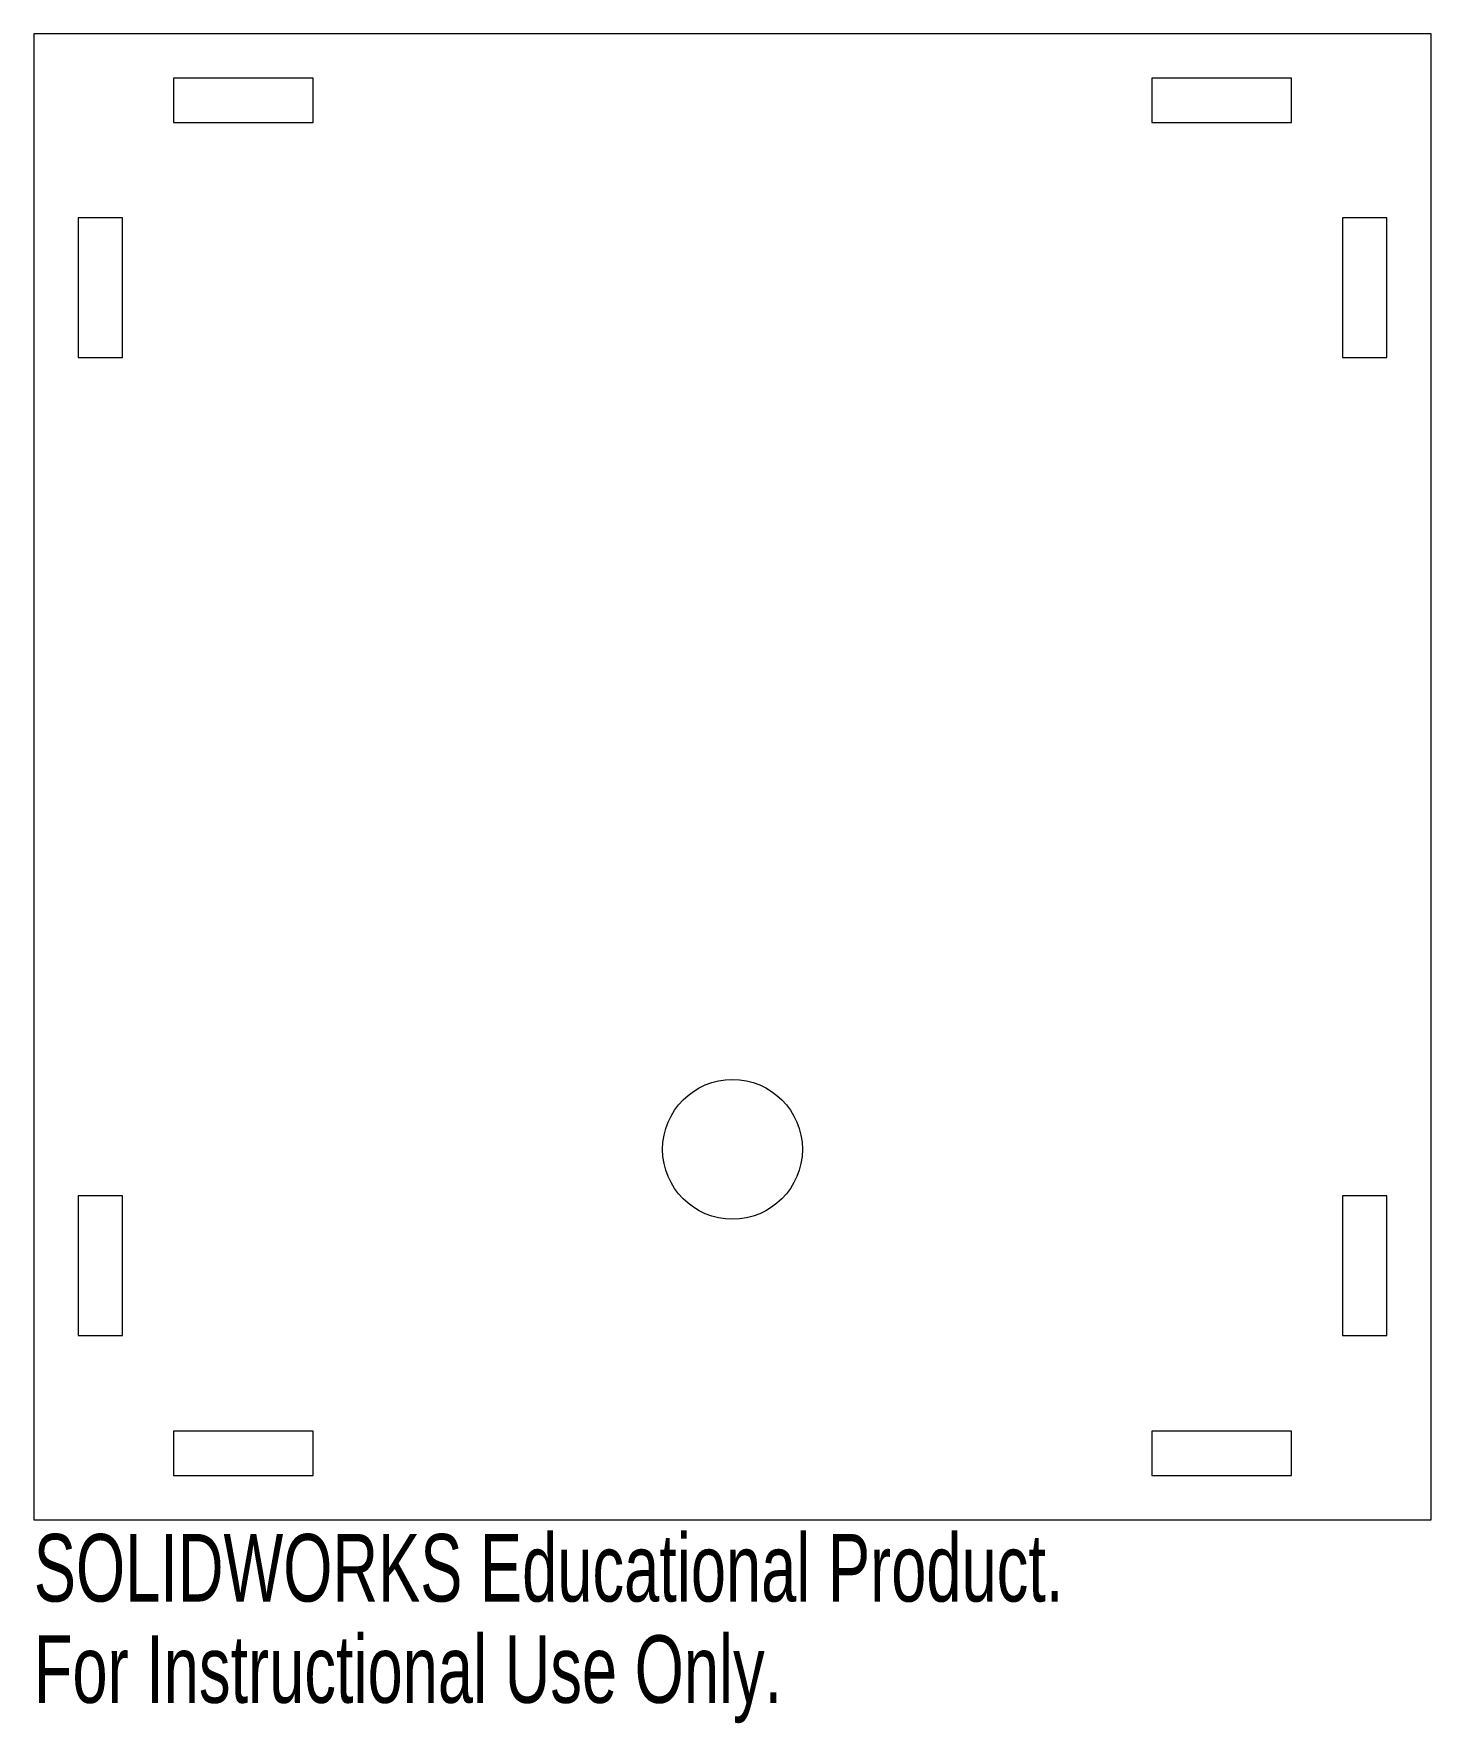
# Model space of a CAD drawing. Header units: millimetres. Extents: x 0 to 100, y -15 to 106.
import ezdxf

# ---------------------------------------------------------------- set-up
doc = ezdxf.new("R2010")
doc.units = ezdxf.units.MM
doc.styles.add('SLDTEXTSTYLE0', font='TXT', dxfattribs={"width": 0.7})

msp = doc.modelspace()

# ---------------------------------------------------------------- linework, layer by layer
at = {"color": 7, "linetype": 'Continuous', "lineweight": 15}
for p, q in [((0, 106.35), (0, 0)), ((100, 106.35), (0, 106.35)), ((100, 0), (100, 106.35)), ((10, 103.175), (10, 100)), ((20, 103.175), (10, 103.175)), ((20, 100), (20, 103.175)), ((90, 103.175), (80, 103.175)), ((80, 103.175), (80, 100)), ((90, 100), (90, 103.175)), ((10, 100), (20, 100)), ((80, 100), (90, 100)), ((3.175, 93.175), (3.175, 83.175)), ((6.35, 93.175), (3.175, 93.175)), ((6.35, 83.175), (6.35, 93.175)), ((93.65, 93.175), (93.65, 83.175)), ((96.825, 93.175), (93.65, 93.175)), ((96.825, 83.175), (96.825, 93.175)), ((3.175, 83.175), (6.35, 83.175)), ((93.65, 83.175), (96.825, 83.175)), ((6.35, 23.175), (3.175, 23.175)), ((3.175, 23.175), (3.175, 13.175)), ((6.35, 13.175), (6.35, 23.175)), ((93.65, 23.175), (93.65, 13.175)), ((96.825, 23.175), (93.65, 23.175)), ((96.825, 13.175), (96.825, 23.175)), ((3.175, 13.175), (6.35, 13.175)), ((93.65, 13.175), (96.825, 13.175)), ((10, 6.35), (10, 3.175)), ((20, 6.35), (10, 6.35)), ((20, 3.175), (20, 6.35)), ((80, 6.35), (80, 3.175)), ((90, 6.35), (80, 6.35)), ((90, 3.175), (90, 6.35)), ((10, 3.175), (20, 3.175)), ((80, 3.175), (90, 3.175)), ((0, 0), (100, 0))]:
    msp.add_line(p, q, dxfattribs=at)
msp.add_circle((50, 26.509), 5, dxfattribs=at)

# ---------------------------------------------------------------- texts
at = {"color": 7, "linetype": 'Continuous', "char_height": 4.83362, "attachment_point": 1, "style": 'SLDTEXTSTYLE0'}
for s, insert in [('SOLIDWORKS Educational Product.', (0, -1.02)), ('For Instructional Use Only.', (0, -8.27))]:
    msp.add_mtext(s, dxfattribs=dict(at, insert=insert))

doc.saveas('drawing.dxf')
